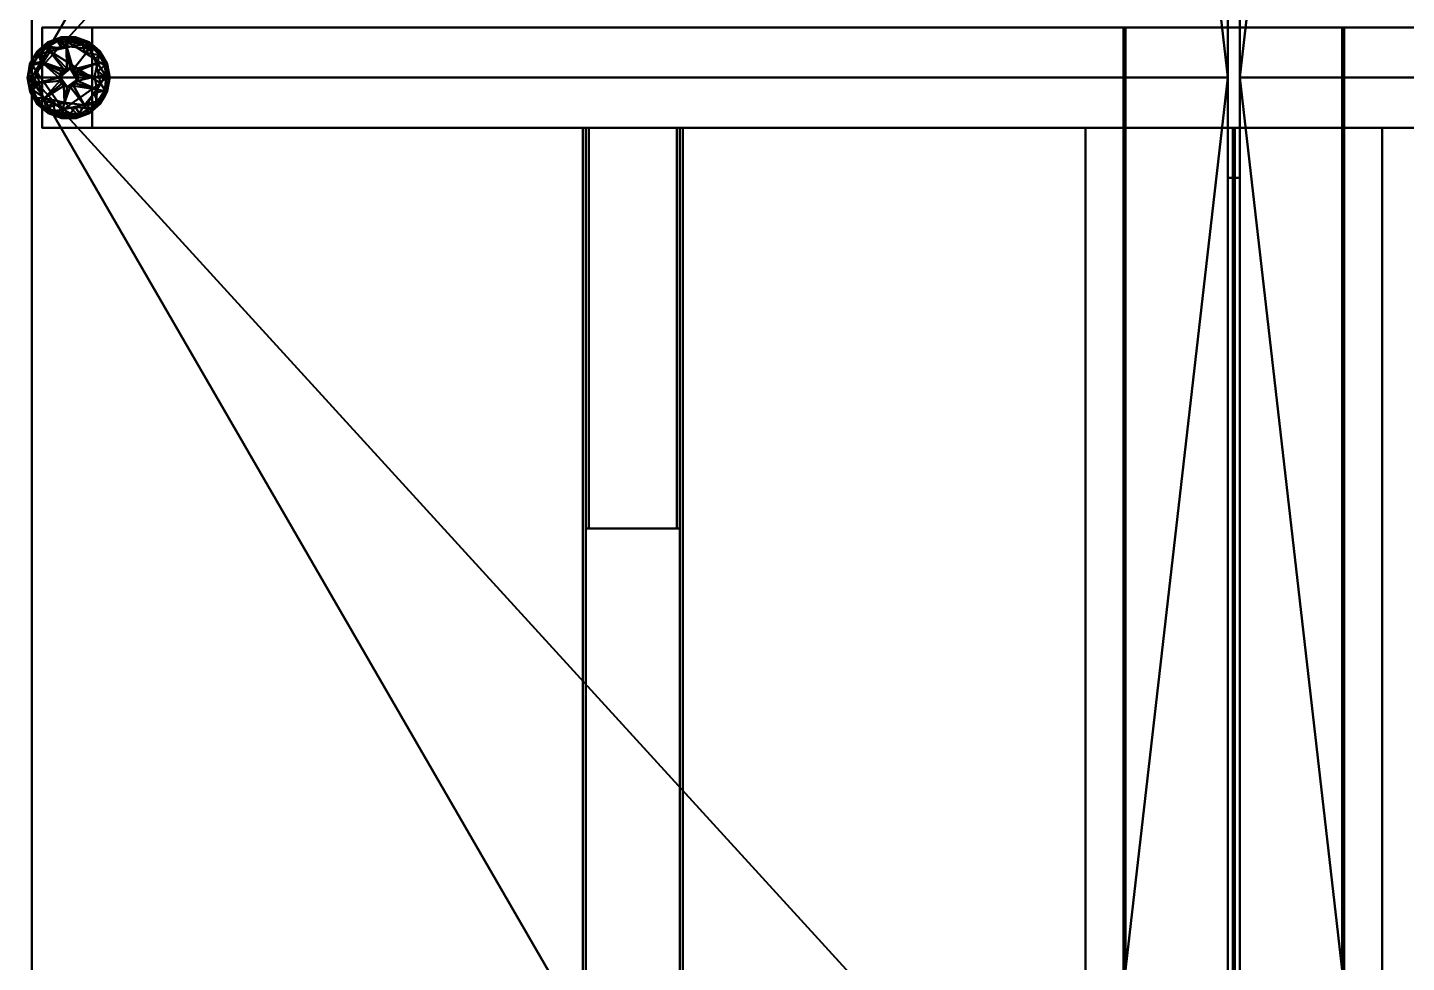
# Model space of a CAD drawing. Header units: millimetres. Extents: x -602 to 604, y -1000 to 2600.
# Drawn here: x -602 to 86, y -242 to 225 of the extents above; entities that cross this region are included whole.
import ezdxf

# ---------------------------------------------------------------- set-up
doc = ezdxf.new("R2010")
doc.units = ezdxf.units.MM
doc.layers.add('I-FURN', color=7, linetype='Continuous', lineweight=40)

msp = doc.modelspace()

# ---------------------------------------------------------------- meshes
at = {"layer": 'I-FURN', "color": 142, "true_color": 0x0080c0, "transparency": 33554496}
mesh = msp.add_polyface(dxfattribs=at)
corners = [(-3, 150, 715), (-3, -900, 715), (-3, -900, 1020.13), (-3, 150, 1020.13), (-3, 1350, 715), (-3, 250, 715), (-3, 250, 1020.13), (-3, 1350, 1020.13), (-3, 2500.05, 715), (-3, 1450, 715), (-3, 1450, 1020.13), (-3, 2500.05, 1020.13)]
mesh.append_faces([[corners[k] for k in face] for face in [(2, 3, 0, 1), (6, 7, 4, 5), (10, 11, 8, 9)]], dxfattribs={"color": 142})
mesh = msp.add_polyface(dxfattribs=at)
corners = [(3, 150, 715), (3, 150, 1020.13), (3, -900, 1020.13), (3, -900, 715), (3, 1350, 715), (3, 1350, 1020.13), (3, 250, 1020.13), (3, 250, 715), (3, 2500.05, 715), (3, 2500.05, 1020.13), (3, 1450, 1020.13), (3, 1450, 715)]
mesh.append_faces([[corners[k] for k in face] for face in [(2, 3, 0, 1), (6, 7, 4, 5), (10, 11, 8, 9)]], dxfattribs={"color": 142})
at = {"layer": 'I-FURN', "color": 254, "true_color": 0xd7ccc1}
mesh = msp.add_polyface(dxfattribs=at)
corners = [(-600.03, 200, 740), (-3, 200, 740), (-3, 1400, 740), (-600.03, 1400, 740), (-176.04, 664.43, 740), (-176.04, 933.24, 740), (-56.24, 933.24, 740), (-56.24, 664.43, 740)]
mesh.append_faces([[corners[k] for k in face] for face in [(6, 2, 5)]], dxfattribs={"vtx0": -1, "vtx1": -1, "color": 254})
mesh.append_faces([[corners[k] for k in face] for face in [(0, 4, 5), (4, 0, 1, 7)]], dxfattribs={"vtx0": -1, "vtx2": -1, "color": 254})
mesh.append_faces([[corners[k] for k in face] for face in [(5, 2, 3, 0)]], dxfattribs={"vtx0": -1, "vtx3": -1, "color": 254})
mesh.append_faces([[corners[k] for k in face] for face in [(6, 7, 1, 2)]], dxfattribs={"vtx1": -1, "vtx3": -1, "color": 254})
mesh = msp.add_polyface(dxfattribs=at)
corners = [(-600.03, 200, 715), (-600.03, 1400, 715), (-3, 1400, 715), (-3, 200, 715), (-176.04, 664.43, 715), (-56.24, 664.43, 715), (-56.24, 933.24, 715), (-176.04, 933.24, 715)]
mesh.append_faces([[corners[k] for k in face] for face in [(3, 5, 6, 2), (2, 6, 7, 1)]], dxfattribs={"vtx0": -1, "vtx2": -1, "color": 254})
mesh.append_faces([[corners[k] for k in face] for face in [(4, 5, 3, 0), (7, 4, 0, 1)]], dxfattribs={"vtx1": -1, "vtx3": -1, "color": 254})
mesh = msp.add_polyface(dxfattribs=at)
corners = [(-600.03, 200, 740), (-600.03, 1400, 740), (-600.03, 1400, 715), (-600.03, 200, 715)]
mesh.append_faces([[corners[k] for k in face] for face in [(0, 1, 2, 3)]], dxfattribs={"color": 254})
mesh = msp.add_polyface(dxfattribs=at)
corners = [(-3, 1400, 740), (-3, 200, 740), (-3, 200, 715), (-3, 1400, 715)]
mesh.append_faces([[corners[k] for k in face] for face in [(0, 1, 2, 3)]], dxfattribs={"color": 254})
mesh = msp.add_polyface(dxfattribs=at)
corners = [(600.03, 200, 740), (600.03, 1400, 740), (3, 1400, 740), (3, 200, 740), (176.04, 664.43, 740), (56.24, 664.43, 740), (56.24, 933.24, 740), (176.04, 933.24, 740)]
mesh.append_faces([[corners[k] for k in face] for face in [(4, 0, 7)]], dxfattribs={"vtx0": -1, "vtx1": -1, "color": 254})
mesh.append_faces([[corners[k] for k in face] for face in [(3, 5, 6, 2), (2, 6, 7)]], dxfattribs={"vtx0": -1, "vtx2": -1, "color": 254})
mesh.append_faces([[corners[k] for k in face] for face in [(1, 2, 7, 0)]], dxfattribs={"vtx1": -1, "vtx2": -1, "color": 254})
mesh.append_faces([[corners[k] for k in face] for face in [(3, 0, 4, 5)]], dxfattribs={"vtx1": -1, "vtx3": -1, "color": 254})
mesh = msp.add_polyface(dxfattribs=at)
corners = [(600.03, 200, 715), (3, 200, 715), (3, 1400, 715), (600.03, 1400, 715), (176.04, 664.43, 715), (176.04, 933.24, 715), (56.24, 933.24, 715), (56.24, 664.43, 715)]
mesh.append_faces([[corners[k] for k in face] for face in [(6, 2, 5)]], dxfattribs={"vtx0": -1, "vtx1": -1, "color": 254})
mesh.append_faces([[corners[k] for k in face] for face in [(4, 0, 1, 7), (0, 4, 5)]], dxfattribs={"vtx0": -1, "vtx2": -1, "color": 254})
mesh.append_faces([[corners[k] for k in face] for face in [(5, 2, 3, 0)]], dxfattribs={"vtx0": -1, "vtx3": -1, "color": 254})
mesh.append_faces([[corners[k] for k in face] for face in [(1, 2, 6, 7)]], dxfattribs={"vtx1": -1, "vtx3": -1, "color": 254})
mesh = msp.add_polyface(dxfattribs=at)
corners = [(3, 200, 740), (3, 1400, 740), (3, 1400, 715), (3, 200, 715)]
mesh.append_faces([[corners[k] for k in face] for face in [(0, 1, 2, 3)]], dxfattribs={"color": 254})
at = {"layer": 'I-FURN', "color": 250, "true_color": 0x1d1d1d}
mesh = msp.add_polyface(dxfattribs=at)
corners = [(-594.97, 225, 715), (595.24, 225, 715), (595.24, 225, 32.81), (570.24, 225, 32.81), (570.24, 225, 665), (-569.97, 225, 665), (-569.97, 225, 32.81), (-594.97, 225, 32.81)]
mesh.append_faces([[corners[k] for k in face] for face in [(4, 1, 2, 3)]], dxfattribs={"vtx0": -1, "color": 250})
mesh.append_faces([[corners[k] for k in face] for face in [(7, 0, 5, 6)]], dxfattribs={"vtx1": -1, "color": 250})
mesh.append_faces([[corners[k] for k in face] for face in [(4, 5, 0, 1)]], dxfattribs={"vtx1": -1, "vtx3": -1, "color": 250})
mesh = msp.add_polyface(dxfattribs=at)
corners = [(595.24, 225, 715), (-594.97, 225, 715), (-594.97, 175, 715), (595.24, 175, 715)]
mesh.append_faces([[corners[k] for k in face] for face in [(3, 0, 1, 2)]], dxfattribs={"color": 250})
mesh = msp.add_polyface(dxfattribs=at)
corners = [(-594.97, 225, 32.81), (-569.97, 225, 32.81), (-569.97, 175, 32.81), (-594.97, 175, 32.81)]
mesh.append_faces([[corners[k] for k in face] for face in [(3, 0, 1, 2)]], dxfattribs={"color": 250})
mesh = msp.add_polyface(dxfattribs=at)
corners = [(-594.97, 225, 715), (-594.97, 225, 32.81), (-594.97, 175, 32.81), (-594.97, 175, 715)]
mesh.append_faces([[corners[k] for k in face] for face in [(0, 1, 2, 3)]], dxfattribs={"color": 250})
mesh = msp.add_polyface(dxfattribs=at)
corners = [(-569.97, 225, 665), (570.24, 225, 665), (570.24, 175, 665), (-569.97, 175, 665)]
mesh.append_faces([[corners[k] for k in face] for face in [(0, 1, 2, 3)]], dxfattribs={"color": 250})
mesh = msp.add_polyface(dxfattribs=at)
corners = [(-569.97, 225, 32.81), (-569.97, 225, 665), (-569.97, 175, 665), (-569.97, 175, 32.81)]
mesh.append_faces([[corners[k] for k in face] for face in [(0, 1, 2, 3)]], dxfattribs={"color": 250})
mesh = msp.add_polyface(dxfattribs=at)
corners = [(-55, 175, 665), (-54.1, 175, 665), (-54.1, 225, 665), (-55, 225, 665)]
mesh.append_faces([[corners[k] for k in face] for face in [(0, 1, 2, 3)]], dxfattribs={"color": 250})
mesh = msp.add_polyface(dxfattribs=at)
corners = [(-55, 175, 605), (-55, 175, 665), (-55, 225, 665), (-55, 225, 605)]
mesh.append_faces([[corners[k] for k in face] for face in [(0, 1, 2, 3)]], dxfattribs={"color": 250})
mesh = msp.add_polyface(dxfattribs=at)
corners = [(55, 175, 605), (-55, 175, 605), (-55, 225, 605), (55, 225, 605)]
mesh.append_faces([[corners[k] for k in face] for face in [(0, 1, 2, 3)]], dxfattribs={"color": 250})
mesh = msp.add_polyface(dxfattribs=at)
corners = [(-54.1, 175, 605.9), (54.1, 175, 605.9), (54.1, 225, 605.9), (-54.1, 225, 605.9)]
mesh.append_faces([[corners[k] for k in face] for face in [(0, 1, 2, 3)]], dxfattribs={"color": 250})
mesh = msp.add_polyface(dxfattribs=at)
corners = [(-54.1, 175, 665), (-54.1, 175, 605.9), (-54.1, 225, 605.9), (-54.1, 225, 665)]
mesh.append_faces([[corners[k] for k in face] for face in [(3, 0, 1, 2)]], dxfattribs={"color": 250})
mesh = msp.add_polyface(dxfattribs=at)
corners = [(54.1, 175, 665), (55, 175, 665), (55, 225, 665), (54.1, 225, 665)]
mesh.append_faces([[corners[k] for k in face] for face in [(3, 0, 1, 2)]], dxfattribs={"color": 250})
mesh = msp.add_polyface(dxfattribs=at)
corners = [(54.1, 175, 605.9), (54.1, 175, 665), (54.1, 225, 665), (54.1, 225, 605.9)]
mesh.append_faces([[corners[k] for k in face] for face in [(0, 1, 2, 3)]], dxfattribs={"color": 250})
mesh = msp.add_polyface(dxfattribs=at)
corners = [(55, 175, 665), (55, 175, 605), (55, 225, 605), (55, 225, 665)]
mesh.append_faces([[corners[k] for k in face] for face in [(0, 1, 2, 3)]], dxfattribs={"color": 250})
mesh = msp.add_polyface(dxfattribs=at)
corners = [(-578.21, 220.21, 19.4), (-578.27, 219.87, 17.72), (-578.43, 218.93, 16.29), (-578.67, 217.53, 15.33), (-578.95, 215.87, 15), (-590.97, 213.15, 15), (-597.55, 202.72, 15), (-594.82, 190.71, 15), (-584.4, 184.13, 15), (-584.69, 182.47, 15.33), (-584.93, 181.07, 16.29), (-585.09, 180.13, 17.72), (-585.15, 179.8, 19.4), (-591.86, 182.21, 19.4), (-597.33, 186.76, 19.4), (-600.91, 192.91, 19.4), (-602.18, 199.91, 19.4), (-600.97, 206.92, 19.4), (-597.45, 213.1, 19.4), (-592.02, 217.7, 19.4), (-585.34, 220.17, 19.4), (-587.32, 218.25, 16.18), (-593.08, 184.68, 16.18), (-583.24, 219.34, 16.49), (-589.6, 182.29, 16.49), (-594.26, 207.94, 15), (-596.19, 196.72, 15), (-599.69, 206.28, 16.16), (-599.76, 193.88, 16.18), (-582.59, 220.18, 19.4), (-589.27, 181.28, 19.4), (-600.43, 200.04, 15.89), (-596.33, 211.71, 15.89), (-591.89, 215.57, 15.79), (-584.96, 214.51, 15), (-588.68, 218.94, 19.4), (-589.91, 218.4, 17.69), (-593.8, 216.04, 17.58), (-594.59, 184.48, 19.4), (-595.58, 185.4, 17.69), (-597.07, 188.77, 16.13), (-598.16, 188.36, 17.75), (-589.61, 187.42, 15), (-599.12, 189.83, 19.4), (-582.61, 217.91, 15.4), (-588.53, 183.43, 15.4), (-601.58, 203.42, 19.4), (-601.67, 201.61, 17.48), (-601.56, 197.03, 17.58), (-599.21, 209.8, 17.54), (-596.81, 213.1, 17.39), (-594.73, 215.4, 19.4), (-599.98, 191.78, 17.5), (-601.1, 205.36, 17.67), (-601.55, 196.41, 19.4), (-599.21, 210.01, 19.4)]
mesh.append_faces([[corners[k] for k in face] for face in [(29, 23, 20), (6, 27, 25), (3, 23, 2), (9, 45, 8), (7, 28, 26), (34, 44, 4), (46, 47, 16), (51, 50, 18)]], dxfattribs={"vtx0": -1, "vtx1": -1, "color": 250})
mesh.append_faces([[corners[k] for k in face] for face in [(19, 36, 37), (44, 23, 3), (47, 48, 16), (27, 53, 49), (36, 23, 21), (23, 29, 1), (37, 36, 33), (21, 34, 33), (5, 32, 33), (40, 41, 52), (25, 27, 32), (49, 50, 32), (39, 14, 41), (45, 9, 24), (31, 27, 6), (11, 30, 24), (39, 40, 22), (27, 49, 32), (26, 28, 31), (39, 24, 13), (47, 27, 31), (21, 44, 34), (23, 36, 20), (33, 36, 21), (50, 33, 32), (50, 51, 37), (41, 40, 39), (24, 39, 22), (28, 7, 40), (40, 42, 22), (41, 43, 52), (21, 23, 44), (24, 22, 45), (42, 45, 22), (53, 27, 47), (48, 31, 28), (31, 48, 47), (48, 28, 52), (49, 18, 50), (48, 52, 15), (33, 50, 37), (40, 52, 28), (46, 53, 47), (49, 53, 17)]], dxfattribs={"vtx0": -1, "vtx1": -1, "vtx2": -1, "color": 250})
mesh.append_faces([[corners[k] for k in face] for face in [(40, 7, 42), (32, 5, 25), (24, 10, 11), (24, 9, 10), (41, 14, 43), (45, 42, 8), (52, 43, 15)]], dxfattribs={"vtx0": -1, "vtx2": -1, "color": 250})
mesh.append_faces([[corners[k] for k in face] for face in [(36, 19, 35, 20), (39, 13, 38, 14), (48, 15, 54, 16)]], dxfattribs={"vtx0": -1, "vtx3": -1, "color": 250})
mesh.append_faces([[corners[k] for k in face] for face in [(3, 4, 44), (1, 2, 23), (6, 26, 31), (46, 17, 53), (30, 13, 24), (34, 5, 33), (55, 18, 49, 17), (51, 19, 37)]], dxfattribs={"vtx1": -1, "vtx2": -1, "color": 250})
mesh.append_faces([[corners[k] for k in face] for face in [(29, 0, 1), (11, 12, 30)]], dxfattribs={"vtx2": -1, "color": 250})
mesh = msp.add_polyface(dxfattribs=at)
corners = [(-578.21, 220.2, 19.4), (-585.36, 220.16, 19.4), (-592.03, 217.69, 19.4), (-597.45, 213.09, 19.41), (-600.98, 206.92, 19.41), (-602.18, 199.92, 19.41), (-600.92, 192.92, 19.41), (-597.34, 186.77, 19.4), (-591.88, 182.22, 19.4), (-585.15, 179.8, 19.4), (-577.99, 179.84, 19.4), (-571.32, 182.31, 19.4), (-565.9, 186.91, 19.41), (-562.38, 193.08, 19.41), (-561.18, 200.08, 19.41), (-562.44, 207.08, 19.41), (-566.02, 213.22, 19.4), (-571.48, 217.78, 19.4), (-582.47, 195.37, 28.28), (-584.01, 195.92, 28.27), (-585.26, 196.96, 28.23), (-586.09, 198.37, 28.18), (-586.38, 199.98, 28.11), (-586.1, 201.59, 28.03), (-585.29, 203, 27.96), (-584.05, 204.06, 27.9), (-582.52, 204.63, 27.86), (-580.88, 204.63, 27.85), (-579.35, 204.08, 27.86), (-578.09, 203.04, 27.9), (-577.27, 201.63, 27.96), (-576.98, 200.02, 28.03), (-577.25, 198.41, 28.11), (-578.06, 197, 28.18), (-579.31, 195.94, 28.23), (-580.84, 195.38, 28.27), (-595.39, 207.88, 25.45), (-582.72, 215.64, 25.15), (-567.26, 207.18, 25.17), (-593.77, 189.78, 26.05), (-573.68, 186.34, 26.05), (-567.36, 194.12, 25.91), (-585.25, 182.4, 24.89), (-599.27, 197.16, 24.65), (-563.29, 201.02, 23.89), (-571.31, 214.44, 24.03), (-568.81, 200.48, 26.61), (-594.74, 215.39, 19.41), (-591.98, 214.3, 24.24), (-588.7, 218.93, 19.4), (-580.94, 219.37, 22.52), (-599.13, 189.85, 19.41), (-583.8, 187.62, 27.3), (-568.61, 184.61, 19.41), (-568.08, 186.71, 23.67), (-593.02, 184.78, 23.85), (-576.84, 181.43, 23.59)]
mesh.append_faces([[corners[k] for k in face] for face in [(13, 54, 12), (22, 43, 21), (7, 55, 51), (2, 48, 49), (6, 43, 5), (51, 43, 6), (10, 42, 9), (19, 52, 18), (33, 41, 32), (47, 48, 2), (32, 46, 31), (49, 50, 1), (8, 55, 7)]], dxfattribs={"vtx0": -1, "vtx1": -1, "color": 250})
mesh.append_faces([[corners[k] for k in face] for face in [(25, 48, 36), (54, 40, 11), (48, 37, 49), (41, 40, 54), (48, 47, 36), (26, 37, 48), (42, 56, 52), (35, 52, 40), (38, 16, 45), (45, 17, 50), (38, 45, 28), (46, 44, 38), (41, 13, 44), (44, 46, 41), (46, 32, 41), (8, 42, 55), (28, 45, 37), (4, 43, 36), (15, 38, 44), (36, 43, 22), (43, 51, 39), (39, 52, 19), (42, 10, 56), (45, 50, 37), (41, 34, 40), (50, 49, 37), (54, 13, 41), (52, 55, 42), (21, 43, 39), (52, 39, 55), (46, 38, 29), (51, 55, 39), (11, 40, 56), (52, 56, 40)]], dxfattribs={"vtx0": -1, "vtx1": -1, "vtx2": -1, "color": 250})
mesh.append_faces([[corners[k] for k in face] for face in [(36, 24, 25), (36, 22, 23), (48, 25, 26), (37, 26, 27), (50, 17, 0), (38, 28, 29), (44, 13, 14), (39, 20, 21), (37, 27, 28), (42, 8, 9), (41, 33, 34), (46, 30, 31), (44, 14, 15)]], dxfattribs={"vtx0": -1, "vtx2": -1, "color": 250})
mesh.append_faces([[corners[k] for k in face] for face in [(53, 12, 54, 11), (15, 16, 38), (23, 24, 36), (16, 17, 45), (29, 30, 46), (4, 5, 43), (0, 1, 50), (19, 20, 39), (3, 4, 36), (34, 35, 40), (35, 18, 52), (47, 3, 36), (10, 11, 56)]], dxfattribs={"vtx1": -1, "vtx2": -1, "color": 250})
mesh = msp.add_polyface(dxfattribs=at)
corners = [(-584.4, 184.13, 15), (-594.82, 190.71, 15), (-597.55, 202.72, 15), (-590.97, 213.15, 15), (-578.95, 215.87, 15), (-568.53, 209.29, 15), (-565.81, 197.28, 15), (-572.38, 186.85, 15)]
mesh.append_faces([[corners[k] for k in face] for face in [(6, 3, 4, 5), (0, 6, 7)]], dxfattribs={"vtx0": -1, "color": 250})
mesh.append_faces([[corners[k] for k in face] for face in [(1, 2, 0)]], dxfattribs={"vtx1": -1, "color": 250})
mesh.append_faces([[corners[k] for k in face] for face in [(2, 3, 6, 0)]], dxfattribs={"vtx1": -1, "vtx2": -1, "vtx3": -1, "color": 250})
mesh = msp.add_polyface(dxfattribs=at)
corners = [(-584.4, 184.13, 15), (-572.38, 186.85, 15), (-565.81, 197.28, 15), (-568.53, 209.29, 15), (-578.95, 215.87, 15), (-578.67, 217.53, 15.33), (-578.43, 218.93, 16.29), (-578.27, 219.87, 17.72), (-578.21, 220.21, 19.4), (-571.5, 217.79, 19.4), (-566.03, 213.24, 19.4), (-562.44, 207.09, 19.4), (-561.18, 200.09, 19.4), (-562.38, 193.08, 19.4), (-565.91, 186.9, 19.4), (-571.34, 182.3, 19.4), (-578.02, 179.83, 19.4), (-585.15, 179.8, 19.4), (-585.09, 180.13, 17.72), (-584.93, 181.07, 16.29), (-584.69, 182.47, 15.33), (-576.03, 181.76, 16.18), (-570.27, 215.32, 16.18), (-580.11, 180.66, 16.49), (-573.76, 217.71, 16.49), (-569.1, 192.07, 15), (-567.17, 203.29, 15), (-563.67, 193.72, 16.16), (-563.59, 206.12, 16.18), (-580.77, 179.82, 19.4), (-574.09, 218.73, 19.4), (-562.92, 199.97, 15.89), (-567.03, 188.29, 15.89), (-571.47, 184.43, 15.79), (-578.39, 185.49, 15), (-574.68, 181.06, 19.4), (-573.44, 181.61, 17.69), (-569.55, 183.96, 17.58), (-568.76, 215.52, 19.4), (-567.78, 214.6, 17.69), (-566.29, 211.23, 16.13), (-565.19, 211.64, 17.75), (-573.74, 212.58, 15), (-564.24, 210.17, 19.4), (-580.74, 182.09, 15.4), (-574.83, 216.57, 15.4), (-561.78, 196.58, 19.4), (-561.68, 198.39, 17.48), (-561.79, 202.97, 17.58), (-564.15, 190.2, 17.54), (-566.55, 186.9, 17.39), (-568.63, 184.6, 19.4), (-563.37, 208.22, 17.5), (-562.26, 194.64, 17.67), (-561.81, 203.59, 19.4), (-564.15, 189.99, 19.4)]
mesh.append_faces([[corners[k] for k in face] for face in [(29, 23, 16), (2, 27, 25), (5, 45, 4), (3, 28, 26), (34, 44, 0), (46, 47, 12), (51, 50, 14)]], dxfattribs={"vtx0": -1, "vtx1": -1, "color": 250})
mesh.append_faces([[corners[k] for k in face] for face in [(15, 36, 37), (44, 23, 20), (47, 48, 12), (27, 53, 49), (36, 23, 21), (23, 29, 18), (37, 36, 33), (21, 34, 33), (7, 30, 24), (32, 33, 1), (39, 24, 9), (25, 27, 32), (49, 50, 32), (39, 10, 41), (45, 5, 24), (31, 27, 2), (40, 41, 52), (39, 40, 22), (27, 49, 32), (26, 28, 31), (47, 27, 31), (21, 44, 34), (23, 36, 16), (33, 36, 21), (50, 33, 32), (50, 51, 37), (41, 40, 39), (24, 39, 22), (28, 3, 40), (40, 42, 22), (41, 43, 52), (21, 23, 44), (24, 22, 45), (42, 45, 22), (53, 27, 47), (48, 31, 28), (31, 48, 47), (48, 28, 52), (49, 14, 50), (48, 52, 11), (33, 50, 37), (40, 52, 28), (46, 53, 47), (49, 53, 13)]], dxfattribs={"vtx0": -1, "vtx1": -1, "vtx2": -1, "color": 250})
mesh.append_faces([[corners[k] for k in face] for face in [(23, 19, 20), (40, 3, 42), (24, 5, 6), (24, 6, 7), (32, 1, 25), (41, 10, 43), (45, 42, 4), (52, 43, 11)]], dxfattribs={"vtx0": -1, "vtx2": -1, "color": 250})
mesh.append_faces([[corners[k] for k in face] for face in [(36, 15, 35, 16), (39, 9, 38, 10), (48, 11, 54, 12)]], dxfattribs={"vtx0": -1, "vtx3": -1, "color": 250})
mesh.append_faces([[corners[k] for k in face] for face in [(2, 26, 31), (20, 0, 44), (18, 19, 23), (46, 13, 53), (30, 9, 24), (34, 1, 33), (55, 14, 49, 13), (51, 15, 37)]], dxfattribs={"vtx1": -1, "vtx2": -1, "color": 250})
mesh.append_faces([[corners[k] for k in face] for face in [(29, 17, 18), (7, 8, 30)]], dxfattribs={"vtx2": -1, "color": 250})
at = {"layer": 'I-FURN', "color": 254, "true_color": 0xd7ccc1}
mesh = msp.add_polyface(dxfattribs=at)
corners = [(-600.03, 200, 740), (-600.03, -1000, 740), (-3, -1000, 740), (-3, 200, 740), (-176.04, -264.43, 740), (-56.24, -264.43, 740), (-56.24, -533.24, 740), (-176.04, -533.24, 740)]
mesh.append_faces([[corners[k] for k in face] for face in [(4, 0, 7)]], dxfattribs={"vtx0": -1, "vtx1": -1, "color": 254})
mesh.append_faces([[corners[k] for k in face] for face in [(3, 5, 6, 2), (2, 6, 7)]], dxfattribs={"vtx0": -1, "vtx2": -1, "color": 254})
mesh.append_faces([[corners[k] for k in face] for face in [(1, 2, 7, 0)]], dxfattribs={"vtx1": -1, "vtx2": -1, "color": 254})
mesh.append_faces([[corners[k] for k in face] for face in [(3, 0, 4, 5)]], dxfattribs={"vtx1": -1, "vtx3": -1, "color": 254})
mesh = msp.add_polyface(dxfattribs=at)
corners = [(-600.03, 200, 715), (-3, 200, 715), (-3, -1000, 715), (-600.03, -1000, 715), (-176.04, -264.43, 715), (-176.04, -533.24, 715), (-56.24, -533.24, 715), (-56.24, -264.43, 715)]
mesh.append_faces([[corners[k] for k in face] for face in [(6, 2, 5)]], dxfattribs={"vtx0": -1, "vtx1": -1, "color": 254})
mesh.append_faces([[corners[k] for k in face] for face in [(4, 0, 1, 7), (0, 4, 5)]], dxfattribs={"vtx0": -1, "vtx2": -1, "color": 254})
mesh.append_faces([[corners[k] for k in face] for face in [(5, 2, 3, 0)]], dxfattribs={"vtx0": -1, "vtx3": -1, "color": 254})
mesh.append_faces([[corners[k] for k in face] for face in [(1, 2, 6, 7)]], dxfattribs={"vtx1": -1, "vtx3": -1, "color": 254})
mesh = msp.add_polyface(dxfattribs=at)
corners = [(-600.03, 200, 740), (-3, 200, 740), (-3, 200, 715), (-600.03, 200, 715)]
mesh.append_faces([[corners[k] for k in face] for face in [(3, 0, 1, 2)]], dxfattribs={"color": 254})
mesh = msp.add_polyface(dxfattribs=at)
corners = [(-600.03, -1000, 740), (-600.03, 200, 740), (-600.03, 200, 715), (-600.03, -1000, 715)]
mesh.append_faces([[corners[k] for k in face] for face in [(0, 1, 2, 3)]], dxfattribs={"color": 254})
mesh = msp.add_polyface(dxfattribs=at)
corners = [(-3, 200, 740), (-600.03, 200, 740), (-600.03, 200, 715), (-3, 200, 715)]
mesh.append_faces([[corners[k] for k in face] for face in [(3, 0, 1, 2)]], dxfattribs={"color": 254})
at = {"layer": 'I-FURN', "color": 250, "true_color": 0x1d1d1d}
mesh = msp.add_polyface(dxfattribs=at)
corners = [(-582.47, 195.37, 28.28), (-582.47, 195.37, 33.71), (-582.47, 195.37, 39.14), (-582.47, 195.37, 44.57), (-582.47, 195.37, 50), (-586.31, 200.8, 50), (-580.88, 204.63, 50), (-580.88, 204.63, 44.46), (-580.88, 204.63, 38.92), (-580.88, 204.63, 33.38), (-580.88, 204.63, 27.85), (-582.52, 204.63, 27.86), (-584.05, 204.06, 27.9), (-585.29, 203, 27.96), (-586.1, 201.59, 28.03), (-586.38, 199.98, 28.11), (-586.09, 198.37, 28.18), (-585.26, 196.96, 28.23), (-584.01, 195.92, 28.27)]
mesh.append_faces([[corners[k] for k in face] for face in [(5, 2, 3, 4), (11, 9, 10)]], dxfattribs={"vtx0": -1, "color": 250})
mesh.append_faces([[corners[k] for k in face] for face in [(18, 1, 17), (14, 8, 13)]], dxfattribs={"vtx0": -1, "vtx1": -1, "color": 250})
mesh.append_faces([[corners[k] for k in face] for face in [(15, 2, 5), (8, 15, 5)]], dxfattribs={"vtx0": -1, "vtx1": -1, "vtx2": -1, "color": 250})
mesh.append_faces([[corners[k] for k in face] for face in [(16, 1, 2), (8, 14, 15), (13, 8, 9), (9, 11, 12)]], dxfattribs={"vtx0": -1, "vtx2": -1, "color": 250})
mesh.append_faces([[corners[k] for k in face] for face in [(16, 17, 1), (15, 16, 2), (12, 13, 9)]], dxfattribs={"vtx1": -1, "vtx2": -1, "color": 250})
mesh.append_faces([[corners[k] for k in face] for face in [(18, 0, 1)]], dxfattribs={"vtx2": -1, "color": 250})
mesh.append_faces([[corners[k] for k in face] for face in [(5, 6, 7, 8)]], dxfattribs={"vtx3": -1, "color": 250})
at = {"layer": 'I-FURN', "color": 250, "true_color": 0x262626}
mesh = msp.add_polyface(dxfattribs=at)
corners = [(-582.47, 195.37, 50), (-577.05, 199.21, 50), (-580.88, 204.63, 50), (-586.31, 200.8, 50)]
mesh.append_faces([[corners[k] for k in face] for face in [(2, 3, 0, 1)]], dxfattribs={"color": 250})
at = {"layer": 'I-FURN', "color": 250, "true_color": 0x1d1d1d}
mesh = msp.add_polyface(dxfattribs=at)
corners = [(-580.88, 204.63, 50), (-577.05, 199.21, 50), (-582.47, 195.37, 50), (-582.47, 195.37, 44.57), (-582.47, 195.37, 39.14), (-582.47, 195.37, 33.71), (-582.47, 195.37, 28.28), (-580.84, 195.38, 28.27), (-579.31, 195.94, 28.23), (-578.06, 197, 28.18), (-577.25, 198.41, 28.11), (-576.98, 200.02, 28.03), (-577.27, 201.63, 27.96), (-578.09, 203.04, 27.9), (-579.35, 204.08, 27.86), (-580.88, 204.63, 27.85), (-580.88, 204.63, 33.38), (-580.88, 204.63, 38.92), (-580.88, 204.63, 44.46)]
mesh.append_faces([[corners[k] for k in face] for face in [(1, 17, 18, 0)]], dxfattribs={"vtx0": -1, "color": 250})
mesh.append_faces([[corners[k] for k in face] for face in [(11, 17, 10), (9, 5, 8)]], dxfattribs={"vtx0": -1, "vtx1": -1, "color": 250})
mesh.append_faces([[corners[k] for k in face] for face in [(4, 10, 1), (1, 10, 17)]], dxfattribs={"vtx0": -1, "vtx1": -1, "vtx2": -1, "color": 250})
mesh.append_faces([[corners[k] for k in face] for face in [(16, 12, 13), (17, 11, 12), (9, 4, 5)]], dxfattribs={"vtx0": -1, "vtx2": -1, "color": 250})
mesh.append_faces([[corners[k] for k in face] for face in [(15, 16, 14), (3, 4, 1, 2), (6, 7, 5)]], dxfattribs={"vtx1": -1, "color": 250})
mesh.append_faces([[corners[k] for k in face] for face in [(16, 17, 12), (13, 14, 16), (9, 10, 4), (7, 8, 5)]], dxfattribs={"vtx1": -1, "vtx2": -1, "color": 250})
at = {"layer": 'I-FURN', "color": 254, "true_color": 0xd7ccc1}
mesh = msp.add_polyface(dxfattribs=at)
corners = [(-3, 200, 740), (-3, -1000, 740), (-3, -1000, 715), (-3, 200, 715)]
mesh.append_faces([[corners[k] for k in face] for face in [(0, 1, 2, 3)]], dxfattribs={"color": 254})
mesh = msp.add_polyface(dxfattribs=at)
corners = [(600.03, 200, 740), (3, 200, 740), (3, -1000, 740), (600.03, -1000, 740), (176.04, -264.43, 740), (176.04, -533.24, 740), (56.24, -533.24, 740), (56.24, -264.43, 740)]
mesh.append_faces([[corners[k] for k in face] for face in [(6, 2, 5)]], dxfattribs={"vtx0": -1, "vtx1": -1, "color": 254})
mesh.append_faces([[corners[k] for k in face] for face in [(0, 4, 5), (4, 0, 1, 7)]], dxfattribs={"vtx0": -1, "vtx2": -1, "color": 254})
mesh.append_faces([[corners[k] for k in face] for face in [(5, 2, 3, 0)]], dxfattribs={"vtx0": -1, "vtx3": -1, "color": 254})
mesh.append_faces([[corners[k] for k in face] for face in [(6, 7, 1, 2)]], dxfattribs={"vtx1": -1, "vtx3": -1, "color": 254})
mesh = msp.add_polyface(dxfattribs=at)
corners = [(600.03, 200, 715), (600.03, -1000, 715), (3, -1000, 715), (3, 200, 715), (176.04, -264.43, 715), (56.24, -264.43, 715), (56.24, -533.24, 715), (176.04, -533.24, 715)]
mesh.append_faces([[corners[k] for k in face] for face in [(3, 5, 6, 2), (2, 6, 7, 1)]], dxfattribs={"vtx0": -1, "vtx2": -1, "color": 254})
mesh.append_faces([[corners[k] for k in face] for face in [(4, 5, 3, 0), (7, 4, 0, 1)]], dxfattribs={"vtx1": -1, "vtx3": -1, "color": 254})
mesh = msp.add_polyface(dxfattribs=at)
corners = [(3, 200, 740), (600.03, 200, 740), (600.03, 200, 715), (3, 200, 715)]
mesh.append_faces([[corners[k] for k in face] for face in [(3, 0, 1, 2)]], dxfattribs={"color": 254})
mesh = msp.add_polyface(dxfattribs=at)
corners = [(3, -1000, 740), (3, 200, 740), (3, 200, 715), (3, -1000, 715)]
mesh.append_faces([[corners[k] for k in face] for face in [(0, 1, 2, 3)]], dxfattribs={"color": 254})
mesh = msp.add_polyface(dxfattribs=at)
corners = [(600.03, 200, 740), (3, 200, 740), (3, 200, 715), (600.03, 200, 715)]
mesh.append_faces([[corners[k] for k in face] for face in [(3, 0, 1, 2)]], dxfattribs={"color": 254})
at = {"layer": 'I-FURN', "color": 250, "true_color": 0x1d1d1d}
mesh = msp.add_polyface(dxfattribs=at)
corners = [(-594.97, 175, 715), (-594.97, 175, 32.81), (-569.97, 175, 32.81), (-569.97, 175, 665), (570.24, 175, 665), (570.24, 175, 32.81), (595.24, 175, 32.81), (595.24, 175, 715)]
mesh.append_faces([[corners[k] for k in face] for face in [(3, 0, 1, 2)]], dxfattribs={"vtx0": -1, "color": 250})
mesh.append_faces([[corners[k] for k in face] for face in [(6, 7, 4, 5)]], dxfattribs={"vtx1": -1, "color": 250})
mesh.append_faces([[corners[k] for k in face] for face in [(3, 4, 7, 0)]], dxfattribs={"vtx1": -1, "vtx3": -1, "color": 250})
mesh = msp.add_polyface(dxfattribs=at)
corners = [(-325, 175, 715), (-275, 175, 715), (-275, 175, 665), (-325, 175, 665), (-323.5, 175, 713.5), (-323.5, 175, 666.5), (-276.5, 175, 666.5), (-276.5, 175, 713.5)]
mesh.append_faces([[corners[k] for k in face] for face in [(3, 5, 6, 2), (2, 6, 7, 1)]], dxfattribs={"vtx0": -1, "vtx2": -1, "color": 250})
mesh.append_faces([[corners[k] for k in face] for face in [(4, 5, 3, 0), (7, 4, 0, 1)]], dxfattribs={"vtx1": -1, "vtx3": -1, "color": 250})
mesh = msp.add_polyface(dxfattribs=at)
corners = [(-325, -945.05, 715), (-275, -945.05, 715), (-275, 175, 715), (-325, 175, 715)]
mesh.append_faces([[corners[k] for k in face] for face in [(3, 0, 1, 2)]], dxfattribs={"color": 250})
mesh = msp.add_polyface(dxfattribs=at)
corners = [(-275, -945.05, 665), (-325, -945.05, 665), (-325, 175, 665), (-275, 175, 665)]
mesh.append_faces([[corners[k] for k in face] for face in [(0, 1, 2, 3)]], dxfattribs={"color": 250})
mesh = msp.add_polyface(dxfattribs=at)
corners = [(-325, -945.05, 665), (-325, -945.05, 715), (-325, 175, 715), (-325, 175, 665)]
mesh.append_faces([[corners[k] for k in face] for face in [(0, 1, 2, 3)]], dxfattribs={"color": 250})
mesh = msp.add_polyface(dxfattribs=at)
corners = [(-323.5, -945.05, 713.5), (-323.5, -945.05, 666.5), (-323.5, 175, 666.5), (-323.5, 175, 713.5)]
mesh.append_faces([[corners[k] for k in face] for face in [(0, 1, 2, 3)]], dxfattribs={"color": 250})
mesh = msp.add_polyface(dxfattribs=at)
corners = [(-323.5, -945.05, 666.5), (-276.5, -945.05, 666.5), (-276.5, 175, 666.5), (-323.5, 175, 666.5)]
mesh.append_faces([[corners[k] for k in face] for face in [(0, 1, 2, 3)]], dxfattribs={"color": 250})
mesh = msp.add_polyface(dxfattribs=at)
corners = [(-276.5, -945.05, 713.5), (-323.5, -945.05, 713.5), (-323.5, 175, 713.5), (-276.5, 175, 713.5)]
mesh.append_faces([[corners[k] for k in face] for face in [(0, 1, 2, 3)]], dxfattribs={"color": 250})
mesh = msp.add_polyface(dxfattribs=at)
corners = [(-323.5, 174.95, 666.5), (-323.5, 174.95, 713.5), (-276.5, 174.95, 713.5), (-276.5, 174.95, 666.5), (-278, 174.95, 666.5), (-278, 174.95, 712), (-322, 174.95, 712), (-322, 174.95, 666.5)]
mesh.append_faces([[corners[k] for k in face] for face in [(2, 5, 6, 1)]], dxfattribs={"vtx0": -1, "vtx2": -1, "color": 250})
mesh.append_faces([[corners[k] for k in face] for face in [(3, 4, 5, 2)]], dxfattribs={"vtx2": -1, "color": 250})
mesh.append_faces([[corners[k] for k in face] for face in [(6, 7, 0, 1)]], dxfattribs={"vtx3": -1, "color": 250})
mesh = msp.add_polyface(dxfattribs=at)
corners = [(-323.5, -25.05, 713.5), (-276.5, -25.05, 713.5), (-276.5, 174.95, 713.5), (-323.5, 174.95, 713.5)]
mesh.append_faces([[corners[k] for k in face] for face in [(3, 0, 1, 2)]], dxfattribs={"color": 250})
mesh = msp.add_polyface(dxfattribs=at)
corners = [(-323.5, -25.05, 666.5), (-323.5, -25.05, 713.5), (-323.5, 174.95, 713.5), (-323.5, 174.95, 666.5)]
mesh.append_faces([[corners[k] for k in face] for face in [(3, 0, 1, 2)]], dxfattribs={"color": 250})
mesh = msp.add_polyface(dxfattribs=at)
corners = [(-322, -25.05, 666.5), (-323.5, -25.05, 666.5), (-323.5, 174.95, 666.5), (-322, 174.95, 666.5)]
mesh.append_faces([[corners[k] for k in face] for face in [(0, 1, 2, 3)]], dxfattribs={"color": 250})
mesh = msp.add_polyface(dxfattribs=at)
corners = [(-278, -25.05, 712), (-322, -25.05, 712), (-322, 174.95, 712), (-278, 174.95, 712)]
mesh.append_faces([[corners[k] for k in face] for face in [(0, 1, 2, 3)]], dxfattribs={"color": 250})
mesh = msp.add_polyface(dxfattribs=at)
corners = [(-322, -25.05, 712), (-322, -25.05, 666.5), (-322, 174.95, 666.5), (-322, 174.95, 712)]
mesh.append_faces([[corners[k] for k in face] for face in [(0, 1, 2, 3)]], dxfattribs={"color": 250})
mesh = msp.add_polyface(dxfattribs=at)
corners = [(-276.5, -25.05, 666.5), (-278, -25.05, 666.5), (-278, 174.95, 666.5), (-276.5, 174.95, 666.5)]
mesh.append_faces([[corners[k] for k in face] for face in [(0, 1, 2, 3)]], dxfattribs={"color": 250})
mesh = msp.add_polyface(dxfattribs=at)
corners = [(-278, -25.05, 666.5), (-278, -25.05, 712), (-278, 174.95, 712), (-278, 174.95, 666.5)]
mesh.append_faces([[corners[k] for k in face] for face in [(0, 1, 2, 3)]], dxfattribs={"color": 250})
mesh = msp.add_polyface(dxfattribs=at)
corners = [(-276.5, -945.05, 666.5), (-276.5, -945.05, 713.5), (-276.5, 175, 713.5), (-276.5, 175, 666.5)]
mesh.append_faces([[corners[k] for k in face] for face in [(0, 1, 2, 3)]], dxfattribs={"color": 250})
mesh = msp.add_polyface(dxfattribs=at)
corners = [(-276.5, -25.05, 713.5), (-276.5, -25.05, 666.5), (-276.5, 174.95, 666.5), (-276.5, 174.95, 713.5)]
mesh.append_faces([[corners[k] for k in face] for face in [(3, 0, 1, 2)]], dxfattribs={"color": 250})
mesh = msp.add_polyface(dxfattribs=at)
corners = [(-275, -945.05, 715), (-275, -945.05, 665), (-275, 175, 665), (-275, 175, 715)]
mesh.append_faces([[corners[k] for k in face] for face in [(3, 0, 1, 2)]], dxfattribs={"color": 250})
mesh = msp.add_polyface(dxfattribs=at)
corners = [(-54.1, 175, 715), (-54.1, 175, 605.9), (-0.5, 175, 605.9), (-0.5, 175, 655.9), (0.5, 175, 655.9), (0.5, 175, 605.9), (54.1, 175, 605.9), (54.1, 175, 714.1), (54.1, 175, 715), (74.1, 175, 715), (74.1, 175, 714.1), (55, 175, 714.1), (55, 175, 605), (-55, 175, 605), (-55, 175, 714.1), (-74.1, 175, 714.1), (-74.1, 175, 715)]
mesh.append_faces([[corners[k] for k in face] for face in [(1, 13, 14, 0)]], dxfattribs={"vtx0": -1, "vtx2": -1, "color": 250})
mesh.append_faces([[corners[k] for k in face] for face in [(13, 1, 2, 5)]], dxfattribs={"vtx0": -1, "vtx2": -1, "vtx3": -1, "color": 250})
mesh.append_faces([[corners[k] for k in face] for face in [(11, 7, 8, 9)]], dxfattribs={"vtx0": -1, "vtx3": -1, "color": 250})
mesh.append_faces([[corners[k] for k in face] for face in [(6, 7, 11, 12), (5, 6, 12, 13)]], dxfattribs={"vtx1": -1, "vtx3": -1, "color": 250})
mesh.append_faces([[corners[k] for k in face] for face in [(9, 10, 11)]], dxfattribs={"vtx2": -1, "color": 250})
mesh.append_faces([[corners[k] for k in face] for face in [(14, 15, 16, 0), (2, 3, 4, 5)]], dxfattribs={"vtx3": -1, "color": 250})
mesh = msp.add_polyface(dxfattribs=at)
corners = [(-74.1, -945, 715), (-54.1, -945, 715), (-54.1, 175, 715), (-74.1, 175, 715)]
mesh.append_faces([[corners[k] for k in face] for face in [(0, 1, 2, 3)]], dxfattribs={"color": 250})
mesh = msp.add_polyface(dxfattribs=at)
corners = [(-74.1, -945, 714.1), (-74.1, -945, 715), (-74.1, 175, 715), (-74.1, 175, 714.1)]
mesh.append_faces([[corners[k] for k in face] for face in [(3, 0, 1, 2)]], dxfattribs={"color": 250})
mesh = msp.add_polyface(dxfattribs=at)
corners = [(-55, -945, 714.1), (-74.1, -945, 714.1), (-74.1, 175, 714.1), (-55, 175, 714.1)]
mesh.append_faces([[corners[k] for k in face] for face in [(3, 0, 1, 2)]], dxfattribs={"color": 250})
mesh = msp.add_polyface(dxfattribs=at)
corners = [(55, -945, 605), (-55, -945, 605), (-55, 175, 605), (55, 175, 605)]
mesh.append_faces([[corners[k] for k in face] for face in [(3, 0, 1, 2)]], dxfattribs={"color": 250})
mesh = msp.add_polyface(dxfattribs=at)
corners = [(-55, -945, 605), (-55, -945, 714.1), (-55, 175, 714.1), (-55, 175, 605)]
mesh.append_faces([[corners[k] for k in face] for face in [(0, 1, 2, 3)]], dxfattribs={"color": 250})
mesh = msp.add_polyface(dxfattribs=at)
corners = [(-54.1, 175, 665), (-55, 175, 665), (-55, 175, 605), (55, 175, 605), (55, 175, 665), (54.1, 175, 665), (54.1, 175, 605.9), (-54.1, 175, 605.9)]
mesh.append_faces([[corners[k] for k in face] for face in [(3, 6, 7, 2)]], dxfattribs={"vtx0": -1, "vtx2": -1, "color": 250})
mesh.append_faces([[corners[k] for k in face] for face in [(4, 5, 6, 3)]], dxfattribs={"vtx2": -1, "color": 250})
mesh.append_faces([[corners[k] for k in face] for face in [(7, 0, 1, 2)]], dxfattribs={"vtx3": -1, "color": 250})
mesh = msp.add_polyface(dxfattribs=at)
corners = [(-54.1, -945, 605.9), (-0.5, -945, 605.9), (-0.5, 175, 605.9), (-54.1, 175, 605.9)]
mesh.append_faces([[corners[k] for k in face] for face in [(0, 1, 2, 3)]], dxfattribs={"color": 250})
mesh = msp.add_polyface(dxfattribs=at)
corners = [(-54.1, -945, 715), (-54.1, -945, 605.9), (-54.1, 175, 605.9), (-54.1, 175, 715)]
mesh.append_faces([[corners[k] for k in face] for face in [(3, 0, 1, 2)]], dxfattribs={"color": 250})
mesh = msp.add_polyface(dxfattribs=at)
corners = [(-0.5, -945, 655.9), (0.5, -945, 655.9), (0.5, 175, 655.9), (-0.5, 175, 655.9)]
mesh.append_faces([[corners[k] for k in face] for face in [(3, 0, 1, 2)]], dxfattribs={"color": 250})
mesh = msp.add_polyface(dxfattribs=at)
corners = [(-0.5, -945, 605.9), (-0.5, -945, 655.9), (-0.5, 175, 655.9), (-0.5, 175, 605.9)]
mesh.append_faces([[corners[k] for k in face] for face in [(3, 0, 1, 2)]], dxfattribs={"color": 250})
mesh = msp.add_polyface(dxfattribs=at)
corners = [(0.5, -945, 605.9), (54.1, -945, 605.9), (54.1, 175, 605.9), (0.5, 175, 605.9)]
mesh.append_faces([[corners[k] for k in face] for face in [(0, 1, 2, 3)]], dxfattribs={"color": 250})
mesh = msp.add_polyface(dxfattribs=at)
corners = [(0.5, -945, 655.9), (0.5, -945, 605.9), (0.5, 175, 605.9), (0.5, 175, 655.9)]
mesh.append_faces([[corners[k] for k in face] for face in [(0, 1, 2, 3)]], dxfattribs={"color": 250})
mesh = msp.add_polyface(dxfattribs=at)
corners = [(54.1, -945, 715), (74.1, -945, 715), (74.1, 175, 715), (54.1, 175, 715)]
mesh.append_faces([[corners[k] for k in face] for face in [(3, 0, 1, 2)]], dxfattribs={"color": 250})
mesh = msp.add_polyface(dxfattribs=at)
corners = [(54.1, -945, 714.1), (54.1, -945, 715), (54.1, 175, 715), (54.1, 175, 714.1)]
mesh.append_faces([[corners[k] for k in face] for face in [(3, 0, 1, 2)]], dxfattribs={"color": 250})
mesh = msp.add_polyface(dxfattribs=at)
corners = [(54.1, -945, 605.9), (54.1, -945, 714.1), (54.1, 175, 714.1), (54.1, 175, 605.9)]
mesh.append_faces([[corners[k] for k in face] for face in [(0, 1, 2, 3)]], dxfattribs={"color": 250})
mesh = msp.add_polyface(dxfattribs=at)
corners = [(74.1, -945, 714.1), (55, -945, 714.1), (55, 175, 714.1), (74.1, 175, 714.1)]
mesh.append_faces([[corners[k] for k in face] for face in [(3, 0, 1, 2)]], dxfattribs={"color": 250})
mesh = msp.add_polyface(dxfattribs=at)
corners = [(55, -945, 714.1), (55, -945, 605), (55, 175, 605), (55, 175, 714.1)]
mesh.append_faces([[corners[k] for k in face] for face in [(0, 1, 2, 3)]], dxfattribs={"color": 250})
mesh = msp.add_polyface(dxfattribs=at)
corners = [(74.1, -945, 715), (74.1, -945, 714.1), (74.1, 175, 714.1), (74.1, 175, 715)]
mesh.append_faces([[corners[k] for k in face] for face in [(3, 0, 1, 2)]], dxfattribs={"color": 250})
at = {"layer": 'I-FURN', "color": 142, "true_color": 0x0080c0, "transparency": 33554496}
mesh = msp.add_polyface(dxfattribs=at)
corners = [(-3, -900, 715), (-3, 150, 715), (3, 150, 715), (3, -900, 715)]
mesh.append_faces([[corners[k] for k in face] for face in [(0, 1, 2, 3)]], dxfattribs={"color": 142})
mesh = msp.add_polyface(dxfattribs=at)
corners = [(-3, 150, 1020.13), (-3, -900, 1020.13), (3, -900, 1020.13), (3, 150, 1020.13)]
mesh.append_faces([[corners[k] for k in face] for face in [(0, 1, 2, 3)]], dxfattribs={"color": 142})
mesh = msp.add_polyface(dxfattribs=at)
corners = [(-3, 150, 715), (-3, 150, 1020.13), (3, 150, 1020.13), (3, 150, 715)]
mesh.append_faces([[corners[k] for k in face] for face in [(0, 1, 2, 3)]], dxfattribs={"color": 142})
at = {"layer": 'I-FURN', "color": 250, "true_color": 0x1d1d1d}
mesh = msp.add_polyface(dxfattribs=at)
corners = [(-323.5, -25.05, 666.5), (-322, -25.05, 666.5), (-322, -25.05, 712), (-278, -25.05, 712), (-278, -25.05, 666.5), (-276.5, -25.05, 666.5), (-276.5, -25.05, 713.5), (-323.5, -25.05, 713.5)]
mesh.append_faces([[corners[k] for k in face] for face in [(7, 2, 3, 6)]], dxfattribs={"vtx0": -1, "vtx2": -1, "color": 250})
mesh.append_faces([[corners[k] for k in face] for face in [(0, 1, 2, 7)]], dxfattribs={"vtx2": -1, "color": 250})
mesh.append_faces([[corners[k] for k in face] for face in [(3, 4, 5, 6)]], dxfattribs={"vtx3": -1, "color": 250})

doc.saveas('drawing.dxf')
